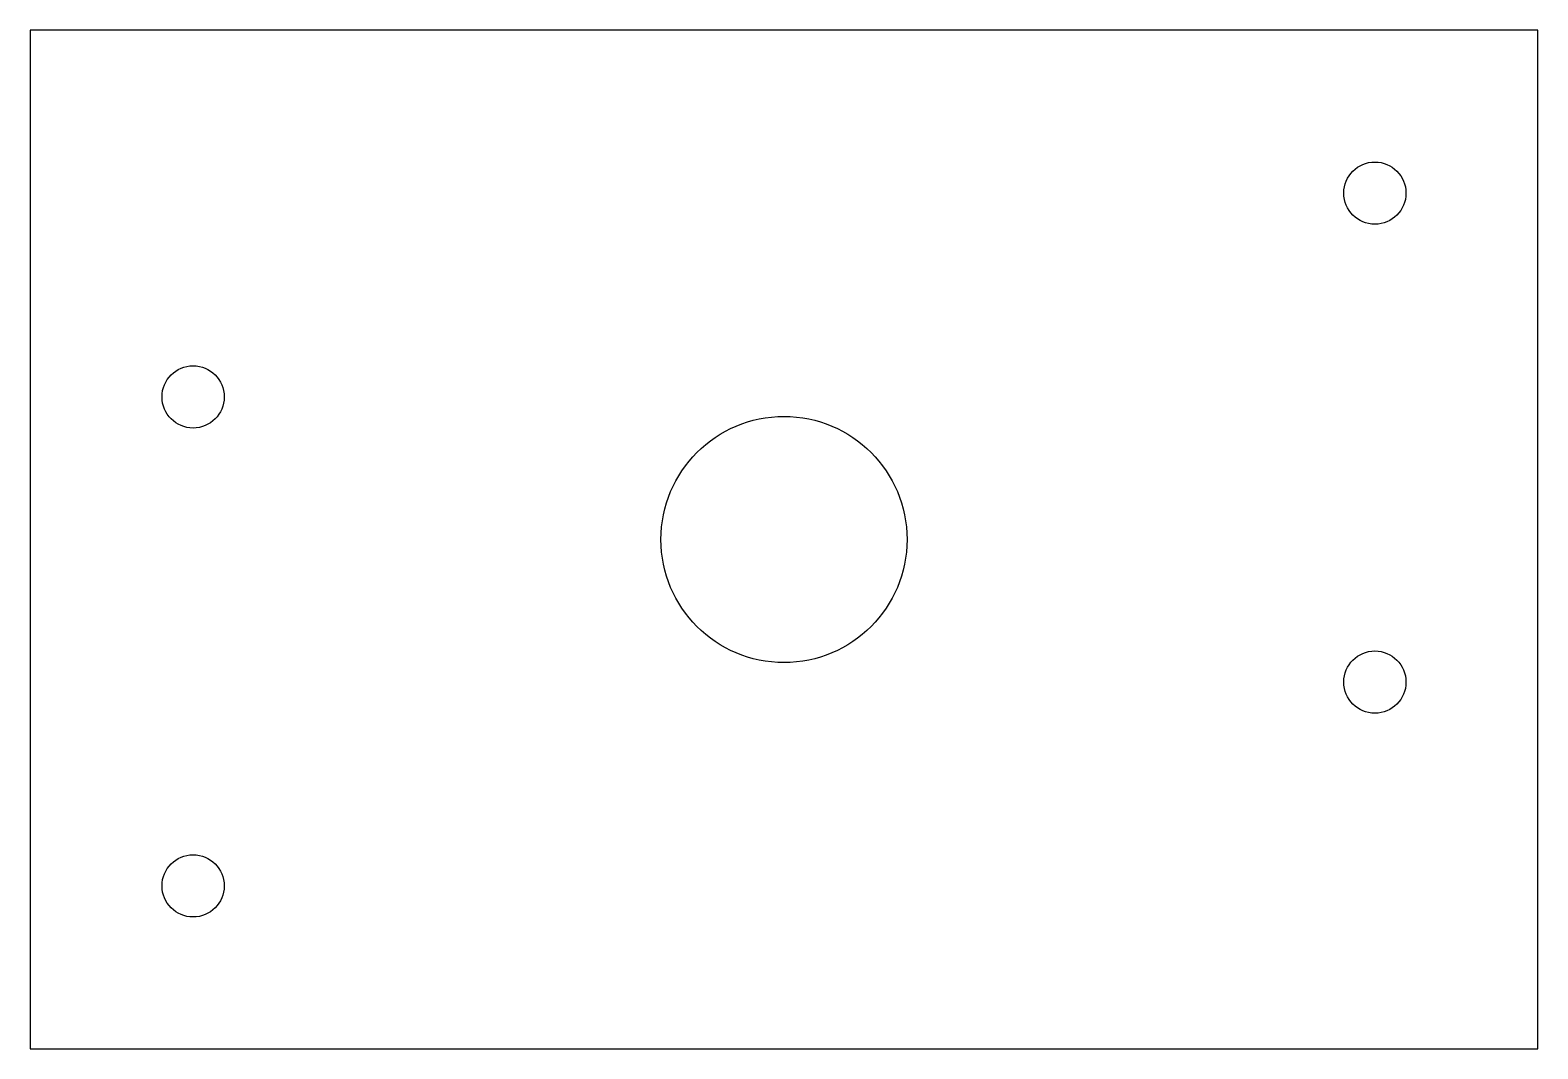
# Model space of a CAD drawing. Header units: inches. Extents: x 2 to 6.62, y 2 to 5.12.
import ezdxf

# ---------------------------------------------------------------- set-up
doc = ezdxf.new("R2010")
doc.units = ezdxf.units.IN
doc.header["$MEASUREMENT"] = 0
doc.layers.get('0').update_dxf_attribs({"linetype": 'CONTINUOUS'})

msp = doc.modelspace()

# ---------------------------------------------------------------- linework, layer by layer
for p, q in [((2, 5.125, 0.0625), (2, 2, 0.0625)), ((6.625, 5.125, 0.0625), (2, 5.125, 0.0625)), ((6.625, 2, 0.0625), (6.625, 5.125, 0.0625)), ((2, 2, 0.0625), (6.625, 2, 0.0625))]:
    msp.add_line(p, q)
for centre, radius in [((6.125, 4.625), 0.0955), ((2.5, 4), 0.0955), ((4.3125, 3.5625), 0.3775), ((6.125, 3.125), 0.0955), ((2.5, 2.5), 0.0955)]:
    msp.add_circle(centre, radius)

doc.saveas('drawing.dxf')
